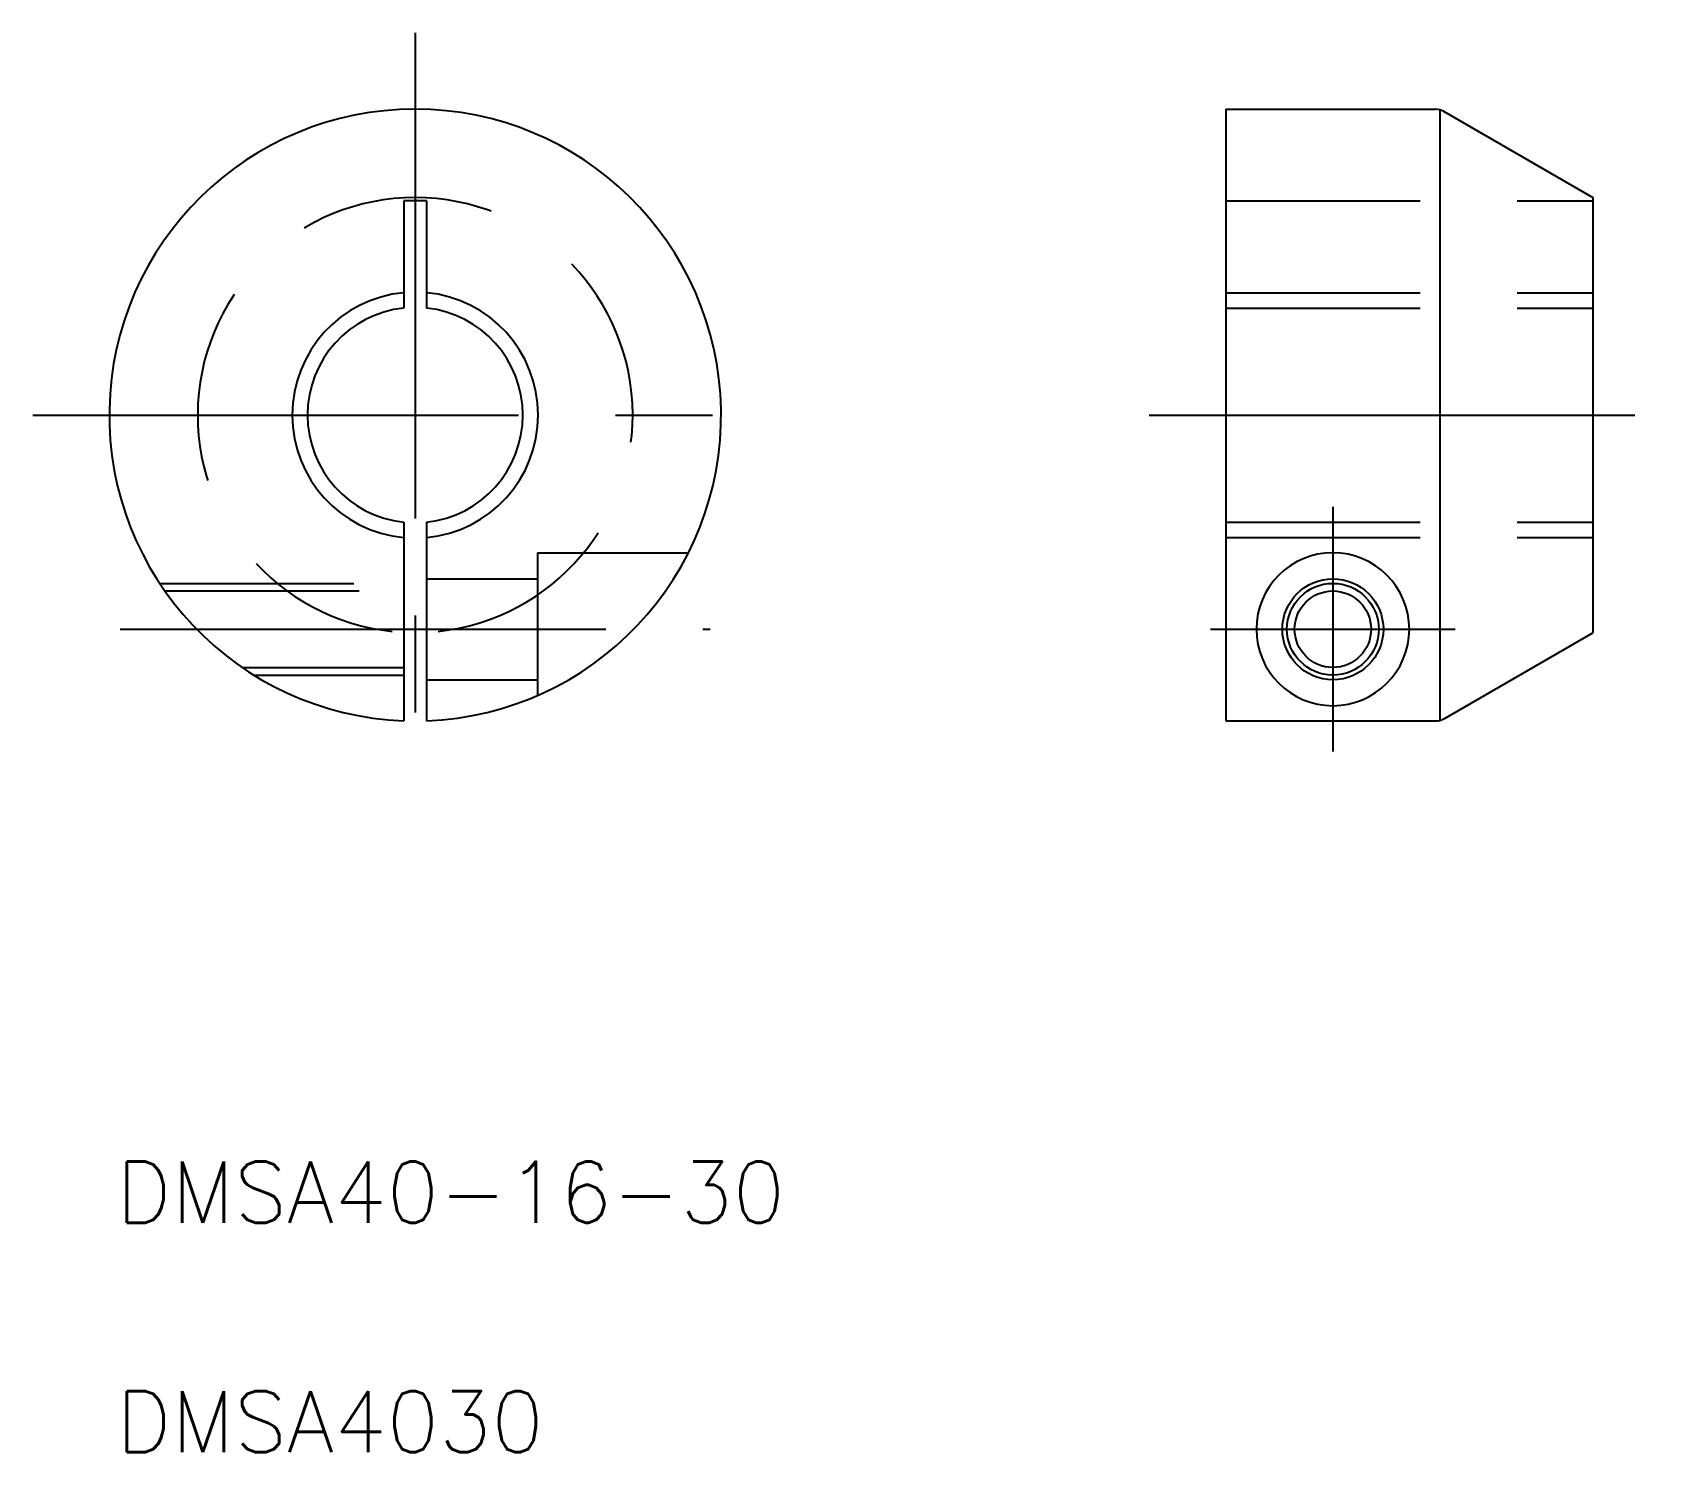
# Model space of a CAD drawing. Extents: x 71 to 178, y 37 to 130.
import ezdxf

# ---------------------------------------------------------------- set-up
doc = ezdxf.new("R2010")
doc.units = 0
doc.linetypes.add('CENTER', pattern=[50.8, 31.75, -6.35, 6.35, -6.35])
doc.linetypes.add('DASHED', pattern=[19.05, 12.7, -6.35])
doc.layers.get('0').update_dxf_attribs({"linetype": 'CONTINUOUS'})
doc.layers.add('CENTER', color=1, linetype='CENTER')
doc.styles.get("Standard").update_dxf_attribs({"font": 'txt.shx'})

msp = doc.modelspace()

# ---------------------------------------------------------------- linework, layer by layer
at = {"color": 7, "linetype": 'CONTINUOUS'}
for p, q in [((148.77, 124.64), (148.77, 84.64)), ((148.77, 124.64), (162.5, 124.64)), ((162.77, 124.6), (162.77, 84.68)), ((163, 124.51), (172.77, 118.87)), ((172.77, 118.87), (172.77, 90.41)), ((95.02, 118.64), (95.02, 111.64)), ((96.52, 118.64), (95.02, 118.64)), ((96.52, 118.64), (96.52, 111.64)), ((162.77, 114.62), (162.77, 114.62)), ((162.77, 104.64), (162.77, 104.64)), ((95.02, 97.64), (95.02, 84.65)), ((96.52, 97.64), (96.52, 84.65)), ((163, 84.77), (172.77, 90.41)), ((148.77, 84.64), (162.5, 84.64))]:
    msp.add_line(p, q, dxfattribs=at)
at = {"color": 3, "linetype": 'DASHED'}
for p, q in [((148.77, 118.64), (172.77, 118.64)), ((148.77, 112.64), (172.77, 112.64)), ((148.77, 111.64), (172.77, 111.64)), ((148.77, 97.64), (172.77, 97.64)), ((148.77, 96.64), (172.77, 96.64)), ((103.77, 95.64), (103.77, 86.31)), ((103.77, 95.64), (113.63, 95.64)), ((79.06, 93.64), (95.02, 93.64)), ((79.4, 93.14), (95.02, 93.14)), ((96.52, 93.94), (103.77, 93.94)), ((84.46, 88.14), (95.02, 88.14)), ((85.23, 87.64), (95.02, 87.64)), ((96.52, 87.34), (103.77, 87.34))]:
    msp.add_line(p, q, dxfattribs=at)
at = {"color": 7, "linetype": 'CONTINUOUS'}
for radius in [3.3, 2.5]:
    msp.add_circle((155.77, 90.64), radius, dxfattribs=at)
at = {"color": 3, "linetype": 'CONTINUOUS'}
msp.add_circle((155.77, 90.64), 3, dxfattribs=at)
at = {"color": 7, "linetype": 'CONTINUOUS'}
for centre, radius, start, end in [((95.77, 104.64), 20, 272.1491, 267.8509), ((162.5, 123.64), 1, 60, 90), ((95.77, 104.64), 7.04, 96.1155, 263.8845), ((95.77, 104.64), 7.04, 276.1155, 83.8845), ((155.77, 90.64), 5, 0, 180), ((155.77, 90.64), 5, 180, 0), ((162.5, 85.64), 1, 270, 300)]:
    msp.add_arc(centre, radius, start, end, dxfattribs=at)
at = {"color": 3, "linetype": 'DASHED'}
msp.add_arc((95.77, 104.64), 14.22, 276.053, 263.947, dxfattribs=at)
at = {"color": 3, "linetype": 'CONTINUOUS'}
for start, end in [(95.3558, 264.6442), (275.3558, 84.6442)]:
    msp.add_arc((95.77, 104.64), 8.04, start, end, dxfattribs=at)
at = {"layer": 'CENTER', "color": 1, "linetype": 'CENTER'}
for p, q in [((95.77, 129.64), (95.77, 79.64)), ((70.77, 104.64), (120.77, 104.64)), ((143.77, 104.64), (177.77, 104.64)), ((155.77, 98.64), (155.77, 82.64)), ((76.48, 90.64), (115.05, 90.64)), ((147.77, 90.64), (163.77, 90.64))]:
    msp.add_line(p, q, dxfattribs=at)

# ---------------------------------------------------------------- texts
at = {"color": 7, "linetype": 'CONTINUOUS'}
for s, p in [('DMSA40-16-30', (76.24, 51.83)), ('DMSA4030', (76.24, 36.83))]:
    msp.add_text(s, height=4, dxfattribs=at).set_placement(p)

doc.saveas('drawing.dxf')
